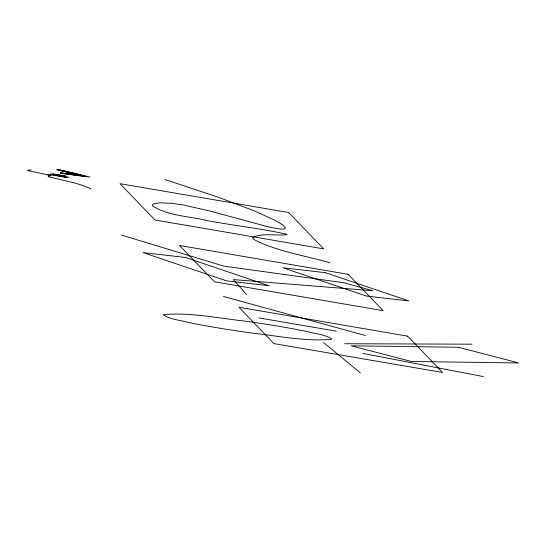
<?xml version="1.0" encoding="UTF-8"?>
<svg xmlns="http://www.w3.org/2000/svg" width="546" height="546" viewBox="0 0 546 546"><rect width="100%" height="100%" fill="white"/><g stroke="black" fill="none" stroke-linecap="round" stroke-linejoin="round"><path stroke-width="0.82" d="M31.102 169.772L27.32 170.468L48.034 174.884A6.388 0.635 10.5 0 1 49.461 175.355L50.007 175.921L48.103 176.665L74.741 182.992L83.156 185.606L91.114 188.807M344.628 343.734L472.14 344.178M53.754 175.355L58.988 175.628M60.299 175.696L65.54 175.976M67.144 177.648L59.644 175.662L47.898 174.85L50.635 175.6L50.225 175.45M60.62 173.164L86.132 176.495L78.931 174.331L57.064 169.465M50.171 174.044L58.586 175.484M60.702 175.846L69.117 177.286M258.845 317.895L336.452 331.176M362.817 353.392L483.435 376.603M57.002 169.397L89.933 177.068L70.195 174.481A122.14 12.128 10.5 0 0 60.688 173.225M57.125 169.526L75.505 173.717L82.391 175.853L67.936 174.051A107.507 10.681 10.5 0 0 60.558 173.096M57.187 169.594L71.929 172.986L78.617 175.211L67.226 173.894A128.911 12.804 10.5 0 0 60.497 173.027M57.255 169.663L69.915 172.672L74.891 174.57L66.366 173.703A129.491 12.858 10.5 0 0 60.435 172.966L62.169 173.102A101.071 10.04 10.5 0 1 66.387 173.594L71.11 174.044L69.936 173.157A14.735 1.461 10.5 0 0 68.305 172.543L57.316 169.724M64.196 176.945L65.936 177.327L64.947 176.986M61.602 176.242L62.381 176.419L61.971 176.269M49.857 175.423L50.635 175.6M329.798 262.735C304.334 255.289 276.999 251.658 253.337 239.203L252.586 237.585C262.988 232.507 275.689 236.09 286.984 234.637L286.868 234.241C260.278 228.399 233.094 225.498 206.34 220.447C188.513 216.039 168.134 215.998 152.43 205.815L152.3 204.88L153.003 204.095L159.644 202.791L172.195 203.365L183.265 204.968L209.93 211.029L269.185 227.088L281.053 229.184L284.923 228.754L285.401 227.941L283.06 225.116L275.791 220.659L254.265 210.838L218.093 197.167L165.138 179.552M52.143 173.683L58.811 175.443M223.485 296.458L365.438 335.524M59.644 175.662L62.381 176.419M121.355 235.046L223.887 266.127L344.219 282.78L372.788 290.718L233.401 279.593L246.348 294.355M323.566 342.526L360.408 372.945M58.511 174.481L59.521 175.532M59.773 175.798L60.783 176.843M163.936 314.598L163.704 315.11C170.714 319.649 179.818 320.031 187.749 322.304C208.162 326.515 228.754 329.798 249.379 332.746C276.535 335.572 304.108 341.7 331.395 339.353L331.634 338.848C324.617 334.302 315.513 333.927 307.582 331.654C287.169 327.436 266.578 324.16 245.953 321.205C218.796 318.379 191.23 312.251 163.936 314.598M458.476 347.276L351.201 345.809L411.431 361.486L518.7 362.953L458.476 347.276M325.396 272.679L282.883 267.765L366.318 296.021L408.831 300.928L325.396 272.679M185.572 257.494L143.059 252.586L226.494 280.835L269.007 285.742L185.572 257.494M288.677 212.537L120.011 183.674L154.975 220.004L323.648 248.867L288.677 212.537M64.838 175.935L53.037 173.921L54.457 175.389L66.25 177.409L64.838 175.935M348.164 274.338L179.491 245.475L214.462 281.804L383.135 310.667L348.164 274.338M407.65 336.138L238.977 307.275L273.949 343.605L442.615 372.468L407.65 336.138M57.241 175.614A4.58 0.457 10.5 0 0 64.141 176.508A4.58 0.457 10.5 0 0 57.548 174.87A4.58 0.457 10.5 0 0 57.241 175.614"/></g></svg>
